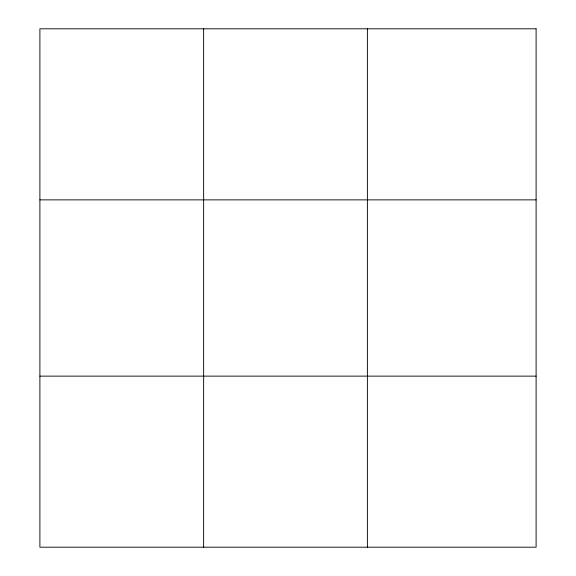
<?xml version="1.0" encoding="UTF-8"?>
<svg xmlns="http://www.w3.org/2000/svg" width="576" height="576" viewBox="0 0 576 576"><rect width="100%" height="100%" fill="white"/><g stroke="black" fill="none" stroke-linecap="round" stroke-linejoin="round"><path stroke-width="0.86" d="M203.645 28.8L203.645 547.2M367.394 28.8L367.394 547.2M39.895 199.872L536.105 199.872M39.895 376.128L536.105 376.128M536.105 28.8L536.105 547.2L39.895 547.2L39.895 28.8L536.105 28.8"/></g></svg>
